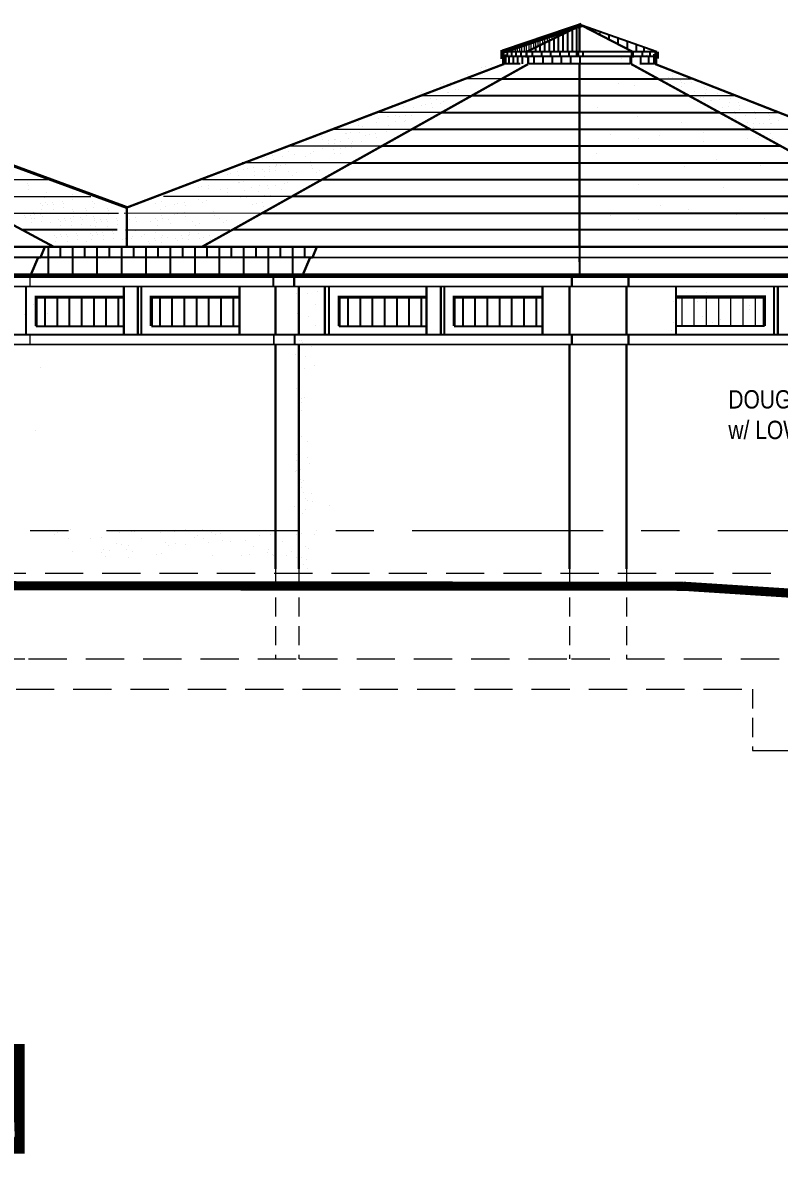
# Model space of a CAD drawing. Header units: inches. Extents: x 279 to 11006, y 233 to 7807.
# Drawn here: x 3230.4 to 3478, y 233.4 to 604.2 of the extents above; entities that cross this region are included whole.
import ezdxf

# ---------------------------------------------------------------- set-up
doc = ezdxf.new("R2010")
doc.units = ezdxf.units.IN
doc.header["$MEASUREMENT"] = 0
doc.linetypes.add('CENTER', pattern=[2, 1.25, -0.25, 0.25, -0.25])
doc.linetypes.add('HIDDEN', pattern=[0.375, 0.25, -0.125])
doc.layers.add('FOUNDATION', color=7, linetype='HIDDEN', lineweight=20)
doc.layers.add('GRID', color=1, linetype='CENTER', lineweight=20)
for name, color, linetype in [('LLTEXT', 7, 'Continuous'), ('NORTH_ELEVATION', 7, 'Continuous'), ('SOUTH_ELEVATION', 7, 'Continuous'), ('SOUTH_ELEVATION_TEXT', 7, 'Continuous')]:
    doc.layers.add(name, color=color, linetype=linetype)
doc.styles.add('ARCHENT', font='technical.ttf', dxfattribs={"height": 6})

msp = doc.modelspace()

# ---------------------------------------------------------------- linework, layer by layer
at = {"layer": 'FOUNDATION', "ltscale": 50}
msp.add_line((2243.92, 423.96), (3653.57, 423.96), dxfattribs=at)
at = {"layer": 'FOUNDATION', "linetype": 'HIDDEN', "ltscale": 25}
for p, q in [((3313.08, 425.37), (3313.08, 395.96)), ((3320.71, 425.37), (3320.71, 395.96)), ((3409.37, 425.37), (3409.36, 395.96)), ((3427.94, 425.37), (3427.94, 395.96)), ((3469.19, 385.96), (3469.19, 365.96))]:
    msp.add_line(p, q, dxfattribs=at)
at = {"layer": 'GRID', "linetype": 'Continuous', "lineweight": 9, "ltscale": 50}
msp.add_line((3326.58, 437.96), (3326.58, 437.96), dxfattribs=at)
at = {"layer": 'NORTH_ELEVATION', "color": 5, "linetype": 'Continuous', "lineweight": 30, "ltscale": 0.5}
for q in [(3395.27, 594.71), (3430.03, 594.71)]:
    msp.add_line((3413.19, 603.41), q, dxfattribs=at)
at = {"layer": 'NORTH_ELEVATION', "color": 5, "linetype": 'Continuous', "ltscale": 0.5}
for p, q in [((3437.86, 594.71), (3413.19, 603.41)), ((3237.73, 505.1, 0.02), (3237.73, 514.61, 0.02)), ((3241.73, 505.1, 0.02), (3241.73, 514.61, 0.02)), ((3245.73, 505.1, 0.02), (3245.73, 514.61, 0.02)), ((3249.73, 505.1, 0.02), (3249.73, 514.61, 0.02)), ((3253.73, 505.1, 0.02), (3253.73, 514.61, 0.02)), ((3257.73, 505.1, 0.02), (3257.73, 514.61, 0.02)), ((3261.73, 505.1, 0.02), (3261.73, 514.61, 0.02)), ((3275.33, 505.1), (3275.33, 514.61)), ((3279.33, 505.1), (3279.33, 514.61)), ((3283.33, 505.1), (3283.33, 514.61)), ((3287.33, 505.1), (3287.33, 514.61)), ((3291.33, 505.1), (3291.33, 514.61)), ((3295.33, 505.1), (3295.33, 514.61)), ((3299.33, 505.1), (3299.33, 514.61)), ((3336.87, 505.1, 0.02), (3336.87, 514.61, 0.02)), ((3340.87, 505.1, 0.02), (3340.87, 514.61, 0.02)), ((3344.87, 505.1, 0.02), (3344.87, 514.61, 0.02)), ((3348.87, 505.1, 0.02), (3348.87, 514.61, 0.02)), ((3352.87, 505.1, 0.02), (3352.87, 514.61, 0.02)), ((3356.87, 505.1, 0.02), (3356.87, 514.61, 0.02)), ((3360.87, 505.1, 0.02), (3360.87, 514.61, 0.02)), ((3374.47, 505.1), (3374.47, 514.61)), ((3378.47, 505.1), (3378.47, 514.61)), ((3382.47, 505.1), (3382.47, 514.61)), ((3386.47, 505.1), (3386.47, 514.61)), ((3390.47, 505.1), (3390.47, 514.61)), ((3394.47, 505.1), (3394.47, 514.61)), ((3398.47, 505.1), (3398.47, 514.61))]:
    msp.add_line(p, q, dxfattribs=at)
at = {"layer": 'NORTH_ELEVATION', "color": 251, "linetype": 'Continuous', "ltscale": 0.5}
for p, q in [((3437.86, 594.71), (3387.38, 594.71)), ((3388.95, 594.67), (3388.95, 593.17)), ((3390.37, 594.71), (3390.37, 593.21)), ((3391.79, 594.75), (3391.79, 593.25)), ((3393.37, 594.71), (3393.37, 593.21)), ((3397.12, 594.71), (3397.12, 593.21)), ((3400.12, 594.71), (3400.12, 593.21)), ((3403.12, 594.71), (3403.12, 593.21)), ((3406.12, 594.71), (3406.12, 593.21)), ((3409.12, 594.71), (3409.12, 593.21)), ((3411.64, 594.71), (3411.64, 593.21)), ((3412.12, 594.71), (3412.12, 593.21)), ((3413.67, 594.71), (3413.67, 593.21)), ((3429.66, 594.71), (3429.66, 593.21)), ((3430.03, 594.71), (3430.03, 593.21)), ((3433.09, 594.71), (3433.09, 593.21)), ((3435.64, 594.71), (3435.64, 593.21)), ((3393.19, 590.71), (3387.96, 590.71)), ((3389.45, 593.17), (3389.45, 590.67)), ((3390.87, 593.21), (3390.87, 590.71)), ((3392.29, 593.25), (3392.29, 590.75)), ((3393.87, 593.21), (3393.87, 590.71)), ((3429.16, 590.71), (3396.07, 590.71)), ((3397.62, 593.21), (3397.62, 590.71)), ((3400.62, 593.21), (3400.62, 590.71)), ((3403.62, 593.21), (3403.62, 590.71)), ((3406.62, 593.21), (3406.62, 590.71)), ((3409.62, 593.21), (3409.62, 590.71)), ((3412.65, 593.21), (3412.65, 590.71)), ((3429.16, 593.21), (3429.16, 590.71)), ((3429.53, 593.21), (3429.53, 590.71)), ((3437.08, 590.71), (3432.38, 590.71)), ((3432.59, 593.21), (3432.59, 590.71)), ((3435.14, 593.21), (3435.14, 590.71)), ((3437.08, 591.98), (3437.08, 590.69))]:
    msp.add_line(p, q, dxfattribs=at)
at = {"layer": 'NORTH_ELEVATION', "color": 93, "linetype": 'Continuous', "lineweight": 20, "ltscale": 0.5}
for p, q in [((3389.74, 593.8), (3389.74, 593.8)), ((3389.74, 593.76), (3389.74, 593.76)), ((3434.61, 593.57), (3434.61, 593.57)), ((3434.72, 593.81), (3434.72, 593.81)), ((3381.74, 590.02), (3381.74, 590.02)), ((3383.88, 590.48), (3383.88, 590.48)), ((3426.4, 592.5), (3426.4, 592.5)), ((3380.33, 588.43), (3380.33, 588.43)), ((3383.32, 588.86), (3383.32, 588.86)), ((3391.87, 588.37), (3391.87, 588.37)), ((3441.88, 586.38), (3441.88, 586.38)), ((3442.89, 586.31), (3442.89, 586.31)), ((3368.15, 584.21), (3368.15, 584.21)), ((3370.28, 584.67), (3370.28, 584.67)), ((3372.06, 582.37), (3372.06, 582.37)), ((3372.92, 582.32), (3372.92, 582.32)), ((3375.4, 585.92), (3387.37, 585.93)), ((3416.02, 585.62), (3416.02, 585.62)), ((3425.39, 584.39), (3425.39, 584.39)), ((3430.48, 583.55), (3430.48, 583.55)), ((3438.35, 585.87), (3449.71, 585.87)), ((3444.87, 585.95), (3444.87, 585.95)), ((3446.03, 583.29), (3446.03, 583.29)), ((3358.87, 580.84), (3358.87, 580.84)), ((3360.95, 580.42), (3377.55, 580.43)), ((3361, 581.3), (3361, 581.3)), ((3363.75, 579.27), (3363.75, 579.27)), ((3365.79, 579.09), (3365.79, 579.09)), ((3369.75, 581.38), (3369.75, 581.38)), ((3448.38, 580.37), (3463.77, 580.37)), ((3452.28, 579.84), (3452.28, 579.84)), ((3453.14, 579.89), (3453.14, 579.89)), ((3453.96, 581.05), (3453.96, 581.05)), ((3455.45, 578.89), (3455.45, 578.89)), ((3458.26, 579), (3458.26, 579)), ((3346.5, 574.92), (3367.74, 574.92)), ((3352.56, 577.58), (3352.56, 577.58)), ((3354.69, 578.04), (3354.69, 578.04)), ((3358.18, 576.49), (3358.18, 576.49)), ((3362.14, 577.37), (3362.14, 577.37)), ((3364.27, 577.83), (3364.27, 577.83)), ((3367.03, 577.85), (3367.03, 577.85)), ((3418.51, 576.55), (3418.51, 576.55)), ((3458.17, 575.37), (3458.17, 575.37)), ((3459.42, 576.61), (3459.42, 576.61)), ((3461.45, 576.78), (3461.45, 576.78)), ((3461.77, 578.03), (3461.77, 578.03)), ((3464.98, 575.85), (3464.98, 575.85)), ((3338.03, 571.47), (3338.03, 571.47)), ((3340.16, 571.93), (3340.16, 571.93)), ((3344.55, 573.78), (3344.55, 573.78)), ((3346.24, 571.7), (3346.24, 571.7)), ((3349.92, 573.56), (3349.92, 573.56)), ((3352.23, 572), (3352.23, 572)), ((3352.24, 573.82), (3352.24, 573.82)), ((3353.58, 573.6), (3353.58, 573.6)), ((3355.73, 572.36), (3355.73, 572.36)), ((3431.48, 573.65), (3431.48, 573.65)), ((3445.94, 571.58), (3445.94, 571.58)), ((3458.4, 574.87), (3477.82, 574.87)), ((3463.71, 573), (3463.71, 573)), ((3467.02, 574), (3467.02, 574)), ((3470.25, 573), (3470.25, 573)), ((3472.97, 571.33), (3472.97, 571.33)), ((3474.67, 572.39), (3474.67, 572.39)), ((3332.05, 569.42), (3357.93, 569.42)), ((3336.35, 567.89), (3336.35, 567.89)), ((3337.8, 568.26), (3337.8, 568.26)), ((3340.58, 568.16), (3340.58, 568.16)), ((3341.48, 570.12), (3341.48, 570.12)), ((3343.71, 567.58), (3343.71, 567.58)), ((3345.84, 568.04), (3345.84, 568.04)), ((3349.29, 568.74), (3349.29, 568.74)), ((3422.59, 567.61), (3422.59, 567.61)), ((3453.22, 568.37), (3453.22, 568.37)), ((3468.43, 569.37), (3491.88, 569.37)), ((3469.47, 569.87), (3469.47, 569.87)), ((3471.62, 571.12), (3471.62, 571.12)), ((3472.98, 569.51), (3472.98, 569.51)), ((3475.29, 571.08), (3475.29, 571.08)), ((3317.6, 563.92), (3348.12, 563.92)), ((3326.12, 566.62), (3326.12, 566.62)), ((3328.26, 567.08), (3328.26, 567.08)), ((3330.35, 565.78), (3330.35, 565.78)), ((3332.5, 564.54), (3332.5, 564.54)), ((3332.67, 566.03), (3332.67, 566.03)), ((3336.91, 566.31), (3336.91, 566.31)), ((3341.16, 565.17), (3341.16, 565.17)), ((3351.6, 565.46), (3351.6, 565.46)), ((3431.96, 566.37), (3431.96, 566.37)), ((3438.86, 567.33), (3438.86, 567.33)), ((3453.32, 565.27), (3453.32, 565.27)), ((3467.68, 566.31), (3467.68, 566.31)), ((3471.04, 566.67), (3471.04, 566.67)), ((3475.92, 566.26), (3475.92, 566.26)), ((3310.03, 560.21), (3310.03, 560.21)), ((3312.16, 560.67), (3312.16, 560.67)), ((3315.39, 560.43), (3315.39, 560.43)), ((3317.25, 562.2), (3317.25, 562.2)), ((3319.4, 560.95), (3319.4, 560.95)), ((3323.02, 560.42), (3323.02, 560.42)), ((3324.46, 561.31), (3324.46, 561.31)), ((3328.6, 563.2), (3328.6, 563.2)), ((3332.16, 562.63), (3332.16, 562.63)), ((3334.31, 561.38), (3334.31, 561.38)), ((3334.48, 562.88), (3334.48, 562.88)), ((3337.99, 563.24), (3337.99, 563.24)), ((3418.32, 561.54), (3418.32, 561.54)), ((3302.23, 558.42), (3338.3, 558.42)), ((3303.9, 556.4), (3303.9, 556.4)), ((3306.03, 556.86), (3306.03, 556.86)), ((3311.01, 557.06), (3311.01, 557.06)), ((3313.33, 557.31), (3313.33, 557.31)), ((3314.76, 557.5), (3314.76, 557.5)), ((3316.33, 557.74), (3316.33, 557.74)), ((3324.59, 558.83), (3324.59, 558.83)), ((3325.2, 556.4), (3325.2, 556.4)), ((3437.51, 558.29), (3437.51, 558.29)), ((3446.88, 557.06), (3446.88, 557.06)), ((3457.3, 559.43), (3457.3, 559.43)), ((3466.67, 558.2), (3466.67, 558.2)), ((3471.76, 557.37), (3471.76, 557.37)), ((3204.15, 552.87), (3239.62, 552.87)), ((3289.2, 552.92), (3328.49, 552.92)), ((3298.53, 554.93), (3298.53, 554.93)), ((3300.67, 555.38), (3300.67, 555.38)), ((3306.33, 554.06), (3306.33, 554.06)), ((3309.48, 553.96), (3309.48, 553.96)), ((3311.08, 555.64), (3311.08, 555.64)), ((3313.16, 555.82), (3313.16, 555.82)), ((3317.45, 555.6), (3317.45, 555.6)), ((3318.7, 554.36), (3318.7, 554.36)), ((3326.44, 555.16), (3326.44, 555.16)), ((3232.12, 549.49), (3232.12, 549.49)), ((3288.96, 550.62), (3288.96, 550.62)), ((3291.09, 551.07), (3291.09, 551.07)), ((3295.2, 549.72), (3295.2, 549.72)), ((3301.19, 551.83), (3301.19, 551.83)), ((3302.65, 552.2), (3302.65, 552.2)), ((3305.25, 550.11), (3305.25, 550.11)), ((3310.57, 550.79), (3310.57, 550.79)), ((3312.99, 550.91), (3312.99, 550.91)), ((3315.14, 549.66), (3315.14, 549.66)), ((3317.17, 551.79), (3317.17, 551.79)), ((3422.4, 552.6), (3422.4, 552.6)), ((3431.77, 551.36), (3431.77, 551.36)), ((3459.79, 550.36), (3459.79, 550.36)), ((3209.81, 547.37), (3252.62, 547.37)), ((3237.53, 546.87), (3237.53, 546.87)), ((3246.6, 546.45), (3246.6, 546.45)), ((3275.73, 545.67), (3275.73, 545.67)), ((3276.48, 547.41), (3318.68, 547.42)), ((3283.3, 545.5), (3283.3, 545.5)), ((3288.06, 546.49), (3288.06, 546.49)), ((3289.3, 545.25), (3289.3, 545.25)), ((3297.34, 548.47), (3297.34, 548.47)), ((3303.72, 547.01), (3303.72, 547.01)), ((3307.4, 548.86), (3307.4, 548.86)), ((3308.98, 545.4), (3308.98, 545.4)), ((3311.46, 547.81), (3311.46, 547.81)), ((3472.76, 547.46), (3472.76, 547.46)), ((3220.09, 541.87), (3261.7, 541.87)), ((3236.61, 542.97), (3236.61, 542.97)), ((3240.34, 543.14), (3240.34, 543.14)), ((3243.73, 543.57), (3243.73, 543.57)), ((3253.64, 543.57), (3253.64, 543.57)), ((3263.6, 541.91), (3308.87, 541.92)), ((3281.17, 545.04), (3281.17, 545.04)), ((3281.17, 541.68), (3281.17, 541.68)), ((3283.3, 542.14), (3283.3, 542.14)), ((3292.96, 542.38), (3292.96, 542.38)), ((3306.85, 544.94), (3306.85, 544.94)), ((3439.04, 544.23), (3439.04, 544.23)), ((3448.4, 543), (3448.4, 543)), ((3233.24, 538.83), (3233.24, 538.83)), ((3234.24, 540.1), (3234.24, 540.1)), ((3236.63, 539.25), (3236.63, 539.25)), ((3246.33, 537.86), (3246.33, 537.86)), ((3246.86, 540.86), (3246.86, 540.86)), ((3249.72, 538.28), (3249.72, 538.28)), ((3251.27, 541.2), (3251.27, 541.2)), ((3258.47, 541.37), (3258.47, 541.37)), ((3261.41, 538), (3261.41, 538)), ((3265.28, 539.89), (3265.28, 539.89)), ((3267.41, 540.35), (3267.41, 540.35)), ((3272.18, 539.14), (3272.18, 539.14)), ((3274.33, 537.89), (3274.33, 537.89)), ((3274.5, 539.39), (3274.5, 539.39)), ((3275.86, 540.99), (3275.86, 540.99)), ((3278.01, 539.75), (3278.01, 539.75)), ((3285.83, 539.15), (3285.83, 539.15)), ((3287.07, 537.91), (3287.07, 537.91)), ((3294.69, 540.03), (3294.69, 540.03)), ((3295.93, 538.79), (3295.93, 538.79)), ((3422.65, 541.06), (3422.65, 541.06)), ((3432.02, 539.82), (3432.02, 539.82)), ((3463.87, 541.42), (3463.87, 541.42)), ((3473.24, 540.19), (3473.24, 540.19)), ((3242.6, 537.69), (3242.6, 537.69)), ((3254.3, 537.41), (3254.3, 537.41)), ((3258.02, 537.58), (3258.02, 537.58)), ((3263.97, 536.41), (3298.11, 536.42)), ((3267.23, 536.07), (3267.23, 536.07)), ((3269.28, 534.1), (3269.28, 534.1)), ((3270.1, 534.84), (3270.1, 534.84)), ((3282.48, 534.53), (3282.48, 534.53)), ((3284.8, 534.79), (3284.8, 534.79)), ((3287.8, 535.22), (3287.8, 535.22)), ((3291.62, 534.47), (3291.62, 534.47)), ((3241.21, 532.54), (3241.21, 532.54)), ((3244.94, 532.71), (3244.94, 532.71)), ((3248.32, 533.13), (3248.32, 533.13)), ((3253.04, 533.1), (3253.04, 533.1)), ((3256.77, 533.27), (3256.77, 533.27)), ((3260.16, 533.69), (3260.16, 533.69)), ((3263.97, 533.42), (3263.97, 533.42)), ((3273.62, 533.66), (3273.62, 533.66)), ((3275.77, 532.41), (3275.77, 532.41)), ((3284.63, 533.29), (3284.63, 533.29)), ((3289.49, 534.01), (3289.49, 534.01))]:
    msp.add_line(p, q, dxfattribs=at)
at = {"layer": 'NORTH_ELEVATION', "color": 7, "linetype": 'Continuous', "ltscale": 0.5}
for p, q in [((3387.96, 593.08), (3387.96, 590.58)), ((3437.17, 593.21), (3388.65, 593.21)), ((3231.56, 502.02), (3231.56, 517.8)), ((3269.22, 502.1), (3269.22, 517.89)), ((3330.7, 502.02), (3330.7, 517.8)), ((3368.36, 502.1), (3368.36, 517.89)), ((3476.35, 502.11), (3476.35, 517.89)), ((3272.47, 504.89), (3301.47, 504.89)), ((3371.61, 504.89), (3400.61, 504.89)), ((3473.09, 504.89), (3444.09, 504.89)), ((3018.27, 502.1), (3662.79, 502.09))]:
    msp.add_line(p, q, dxfattribs=at)
at = {"layer": 'NORTH_ELEVATION', "color": 93, "linetype": 'Continuous', "ltscale": 0.5}
for p, q in [((3387.27, 585.87), (3438.35, 585.87)), ((3377.46, 580.37), (3448.38, 580.37)), ((3367.65, 574.87), (3458.4, 574.87)), ((3357.84, 569.37), (3468.43, 569.37)), ((3348.03, 563.87), (3478.46, 563.87)), ((3338.21, 558.37), (3488.48, 558.37)), ((3328.49, 552.87), (3498.51, 552.87)), ((3508.53, 547.37), (3318.59, 547.37)), ((3308.78, 541.87), (3518.82, 541.87)), ((3261.29, 536.37), (3230.36, 536.37)), ((3530.21, 536.37), (3298.97, 536.37)), ((3238.66, 530.87), (3238.66, 527.37)), ((3242.62, 530.87), (3242.62, 527.37)), ((3246.66, 530.87), (3246.66, 527.37)), ((3250.62, 530.87), (3250.62, 527.37)), ((3254.66, 530.87), (3254.66, 527.37)), ((3258.62, 530.87), (3258.62, 527.37)), ((3262.66, 530.87), (3262.66, 527.37)), ((3266.62, 530.87), (3266.62, 527.37)), ((3270.66, 530.87), (3270.66, 527.37)), ((3274.62, 530.87), (3274.62, 527.37)), ((3278.66, 530.87), (3278.66, 527.37)), ((3282.62, 530.87), (3282.62, 527.37)), ((3286.66, 530.87), (3286.66, 527.37)), ((3290.62, 530.87), (3290.62, 527.37)), ((3294.66, 530.87), (3294.66, 527.37)), ((3298.62, 530.87), (3298.62, 527.37)), ((3302.66, 530.87), (3302.66, 527.37)), ((3306.62, 530.87), (3306.62, 527.37)), ((3310.66, 530.87), (3310.66, 527.37)), ((3314.62, 530.87), (3314.62, 527.37)), ((3318.66, 530.87), (3318.66, 527.37)), ((3322.62, 530.87), (3322.62, 527.37)), ((3324.42, 527.37), (2109.52, 527.37))]:
    msp.add_line(p, q, dxfattribs=at)
at = {"layer": 'NORTH_ELEVATION', "color": 93, "linetype": 'Continuous', "lineweight": 30, "ltscale": 0.5}
msp.add_line((3326.66, 530.87), (2108.11, 530.87), dxfattribs=at)
at = {"layer": 'NORTH_ELEVATION', "color": 49, "linetype": 'Continuous', "ltscale": 0.5}
for p, q in [((3238.66, 527.37), (3238.66, 521.37)), ((3246.66, 527.37), (3246.66, 521.37)), ((3254.66, 527.37), (3254.66, 521.37)), ((3262.66, 527.37), (3262.66, 521.37)), ((3270.66, 527.37), (3270.66, 521.37)), ((3278.66, 527.37), (3278.66, 521.37)), ((3286.66, 527.37), (3286.66, 521.37)), ((3294.66, 527.37), (3294.66, 521.37)), ((3302.66, 527.37), (3302.66, 521.37)), ((3310.66, 527.37), (3310.66, 521.37)), ((3318.66, 527.37), (3318.66, 521.37)), ((3234.79, 504.89), (3263.42, 504.89)), ((3333.93, 504.89), (3362.56, 504.89))]:
    msp.add_line(p, q, dxfattribs=at)
at = {"layer": 'NORTH_ELEVATION', "color": 37, "linetype": 'Continuous', "lineweight": 20, "ltscale": 0.5}
for p, q in [((3232.32, 521.5, -0.68), (3232.32, 521.5, -0.68)), ((3233.95, 511.88, -0.68), (3233.95, 511.88, -0.68)), ((3230.88, 508.81, -0.68), (3230.88, 508.81, -0.68)), ((3468.25, 511.73, -0.34), (3468.25, 511.73, -0.34)), ((3442.82, 503.56), (3442.82, 503.56)), ((3319.51, 495.6), (3319.51, 495.6)), ((3322.55, 490.91), (3322.55, 490.91)), ((3325.82, 491.89), (3325.82, 491.89)), ((3320.79, 482.72), (3320.79, 482.72)), ((3321.66, 480.03), (3321.66, 480.03)), ((3322.46, 481.53), (3322.46, 481.53)), ((3321.71, 477.26), (3321.71, 477.26)), ((3320.65, 470.7), (3320.65, 470.7)), ((3320.11, 462.81), (3320.11, 462.81)), ((3324.34, 460.05), (3324.34, 460.05)), ((3322.37, 454.46), (3322.37, 454.46)), ((3321.48, 451.89), (3321.48, 451.89)), ((3325.03, 449.98), (3325.03, 449.98)), ((3322.91, 448.4), (3322.91, 448.4)), ((3323.54, 447.9), (3323.54, 447.9)), ((3325.06, 447.42), (3325.06, 447.42)), ((3330.91, 446.17), (3330.91, 446.17)), ((3323.06, 444.83), (3323.06, 444.83)), ((3246.15, 438.44), (3246.15, 438.44)), ((3275.6, 438.06), (3275.6, 438.06)), ((3280.1, 437.68), (3280.1, 437.68)), ((3283.69, 438.38), (3283.69, 438.38)), ((3285.56, 437.7), (3285.56, 437.7)), ((3240.7, 436.61), (3240.7, 436.61)), ((3241.71, 437.43), (3241.71, 437.43)), ((3269.38, 435.34), (3269.38, 435.34)), ((3286.56, 435.53), (3286.56, 435.53)), ((3287.57, 436.34), (3287.57, 436.34)), ((3292.01, 437.36), (3292.01, 437.36)), ((3293.45, 436.66), (3293.45, 436.66)), ((3294.95, 436.92), (3294.95, 436.92)), ((3295.62, 434.58), (3295.62, 434.58)), ((3303.41, 434.78), (3303.41, 434.78)), ((3311.45, 436.66), (3311.45, 436.66)), ((3315.24, 434.26), (3315.24, 434.26)), ((3321.47, 436.98), (3321.47, 436.98)), ((3256.74, 431.75), (3256.74, 431.75)), ((3264.5, 431.82), (3264.5, 431.82)), ((3266.36, 431.15), (3266.36, 431.15)), ((3275.76, 430.37), (3275.76, 430.37)), ((3277.09, 433.92), (3277.09, 433.92)), ((3280.49, 433.62), (3280.49, 433.62)), ((3310.36, 430.74), (3310.36, 430.74)), ((3318.33, 431.22), (3318.33, 431.22)), ((3322.95, 432.84), (3322.95, 432.84)), ((3274.25, 430.1), (3274.25, 430.1)), ((3312.22, 430.07), (3312.22, 430.07)), ((3320.11, 429.02), (3320.11, 429.02)), ((3321.62, 429.28), (3321.62, 429.28)), ((3322.28, 426.94), (3322.28, 426.94)), ((3323.57, 425.6), (3323.57, 425.6))]:
    msp.add_line(p, q, dxfattribs=at)
at = {"layer": 'NORTH_ELEVATION', "color": 7, "linetype": 'Continuous', "lineweight": 20, "ltscale": 0.5}
for p, q in [((3232.67, 521.37), (3232.67, 517.87)), ((3232.67, 502.09), (3232.67, 498.84))]:
    msp.add_line(p, q, dxfattribs=at)
at = {"layer": 'NORTH_ELEVATION', "color": 49, "linetype": 'Continuous', "lineweight": 30, "ltscale": 0.5}
for p, q in [((3410.11, 522.07), (3410.11, 517.85)), ((3428.68, 522.07), (3428.68, 517.85)), ((3410.11, 502.07), (3410.11, 498.84)), ((3428.68, 502.07), (3428.68, 498.84))]:
    msp.add_line(p, q, dxfattribs=at)
at = {"layer": 'NORTH_ELEVATION', "color": 47, "linetype": 'Continuous', "ltscale": 0.5}
for p, q in [((3234.79, 504.89), (3234.79, 514.4)), ((3263.42, 514.4, 42.21), (3234.79, 514.4, 43.09)), ((3263.42, 514.4, -2.86), (3234.87, 514.4, -1.98)), ((3333.93, 504.89), (3333.93, 514.4)), ((3362.56, 514.4, 42.21), (3333.93, 514.4, 43.09)), ((3362.56, 514.4, -2.86), (3334.01, 514.4, -1.98))]:
    msp.add_line(p, q, dxfattribs=at)
at = {"layer": 'NORTH_ELEVATION', "color": 5, "linetype": 'Continuous', "lineweight": 9, "ltscale": 0.5}
for p, q in [((3446.15, 504.89, 0.02), (3446.15, 514.62, 0.02)), ((3450.15, 504.89, 0.02), (3450.15, 514.62, 0.02)), ((3454.15, 504.89, 0.02), (3454.15, 514.62, 0.02)), ((3458.15, 504.89, 0.02), (3458.15, 514.62, 0.02)), ((3462.15, 504.89, 0.02), (3462.15, 514.62, 0.02)), ((3466.15, 504.89, 0.02), (3466.15, 514.62, 0.02)), ((3470.15, 504.89, 0.02), (3470.15, 514.62, 0.02))]:
    msp.add_line(p, q, dxfattribs=at)
at = {"layer": 'NORTH_ELEVATION', "color": 37, "linetype": 'Continuous', "ltscale": 0.5}
for p, q in [((3451.78, 514.18), (3451.78, 514.18)), ((3325.96, 436.59), (3325.96, 436.59))]:
    msp.add_line(p, q, dxfattribs=at)
at = {"layer": 'NORTH_ELEVATION', "linetype": 'HIDDEN', "lineweight": 5, "ltscale": 50}
for p, q in [((3143.54, 395.96), (3232.32, 395.96)), ((3232.32, 395.96), (3320.92, 395.96)), ((3320.92, 395.96), (3410, 395.96)), ((3410, 395.96), (3427.94, 395.96)), ((3427.94, 395.96), (3481.19, 395.96)), ((3096.93, 385.96), (3469.19, 385.96)), ((3469.19, 365.96), (3852.13, 365.96))]:
    msp.add_line(p, q, dxfattribs=at)
at = {"layer": 'NORTH_ELEVATION', "color": 5, "linetype": 'Continuous', "ltscale": 0.5}
for points, const_width in [([(3413.33, 603.5), (3387.38, 594.71)], 1.5), ([(3413.19, 603.41), (3437.86, 594.71)], 0.5)]:
    msp.add_lwpolyline(points, dxfattribs=dict(at, const_width=const_width))
at = {"layer": 'NORTH_ELEVATION', "color": 251, "linetype": 'Continuous', "ltscale": 0.5}
for points, const_width in [([(3387.96, 594.58), (3387.46, 594.58), (3387.46, 593.08), (3387.96, 593.08), (3387.96, 590.71)], 1.5), ([(3437.17, 593.21), (3388.65, 593.21)], 0.5), ([(3437.86, 594.71), (3437.86, 593.21), (3437.36, 593.21), (3437.36, 590.71)], 1.5)]:
    msp.add_lwpolyline(points, dxfattribs=dict(at, const_width=const_width))
at = {"layer": 'NORTH_ELEVATION', "color": 93, "linetype": 'Continuous', "ltscale": 0.5}
for points, const_width in [([(3264.47, 543.71), (3136.63, 590.71)], 1), ([(3387.9, 590.71), (3264.47, 543.71)], 0.75), ([(3395.84, 590.71), (3289.27, 530.97)], 0.75), ([(3429.48, 590.71), (3538.43, 530.94)], 0.75), ([(3437.3, 590.71), (3590.16, 530.89)], 0.75), ([(4323.22, 530.87), (2374, 530.87)], 0.75), ([(3545.17, 527.37), (3324.42, 527.37)], 0.5), ([(3545.17, 527.37), (3324.42, 527.37)], 0.5), ([(4322.15, 527.37), (3324.42, 527.37)], 0.5), ([(3545.17, 527.37), (3325.17, 527.37)], 0.5)]:
    msp.add_lwpolyline(points, dxfattribs=dict(at, const_width=const_width))
at = {"layer": 'NORTH_ELEVATION', "color": 7, "linetype": 'Continuous', "ltscale": 0.5, "const_width": 0.5}
for points in [[(2932.56, 517.87), (3247.48, 517.87)], [(3246.73, 517.87), (3661.46, 517.87)]]:
    msp.add_lwpolyline(points, dxfattribs=at)
at = {"layer": 'NORTH_ELEVATION', "color": 7, "linetype": 'Continuous', "ltscale": 0.5, "const_width": 1, "elevation": 45}
for points in [[(3263.42, 514.4), (3234.79, 514.4), (3234.79, 504.89)], [(3301.35, 514.4), (3272.47, 514.4), (3272.47, 504.89)], [(3362.56, 514.4), (3333.93, 514.4), (3333.93, 504.89)], [(3400.49, 514.4), (3371.61, 514.4), (3371.61, 504.89)], [(3444.21, 514.41), (3473.09, 514.41), (3473.09, 504.89)]]:
    msp.add_lwpolyline(points, dxfattribs=at)
at = {"layer": 'NORTH_ELEVATION', "color": 49, "linetype": 'Continuous', "ltscale": 0.5, "const_width": 0.5}
msp.add_lwpolyline([(3662.79, 498.84), (3015.87, 498.84)], dxfattribs=at)
at = {"layer": 'SOUTH_ELEVATION', "color": 4, "linetype": 'Continuous', "ltscale": 0.5}
for p, q in [((3408.65, 601.13), (3408.65, 594.71)), ((3410.16, 601.64), (3410.16, 594.71)), ((3410.19, 602.16), (3410.19, 601.95)), ((3411.65, 602.14), (3411.65, 594.71)), ((3416.16, 602.16), (3416.16, 601.86)), ((3419.16, 600.92), (3419.16, 600.31)), ((3401.16, 597.57), (3401.16, 594.71)), ((3402.65, 598.29), (3402.65, 594.71)), ((3404.16, 599.02), (3404.16, 594.71)), ((3405.65, 599.75), (3405.65, 594.71)), ((3407.16, 600.48), (3407.16, 594.71)), ((3422.16, 600.23), (3422.16, 598.76)), ((3425.16, 599.17), (3425.16, 597.21)), ((3428.16, 598.12), (3428.16, 595.66)), ((3398.16, 596.11), (3398.16, 594.71)), ((3399.65, 596.84), (3399.65, 594.71)), ((3431.16, 597.06), (3431.16, 594.71)), ((3433.63, 595.95), (3433.63, 594.71))]:
    msp.add_line(p, q, dxfattribs=at)
at = {"layer": 'SOUTH_ELEVATION', "color": 5, "linetype": 'Continuous', "lineweight": 30, "ltscale": 50}
msp.add_line((3412.62, 603.41), (3412.62, 594.71), dxfattribs=at)
at = {"layer": 'SOUTH_ELEVATION', "color": 5, "linetype": 'Continuous', "lineweight": 20, "ltscale": 0.5}
for p, q in [((3396.01, 597.64), (3396.01, 595.07)), ((3397.5, 597.68), (3397.5, 595.79)), ((3398.16, 597.58), (3398.16, 596.11)), ((3399.01, 598.37), (3399.01, 596.52)), ((3399.65, 598.08), (3399.65, 596.84)), ((3400.5, 598.7), (3400.5, 597.25)), ((3401.16, 598.59), (3401.16, 597.57)), ((3402.01, 599.39), (3402.01, 597.98)), ((3402.65, 599.1), (3402.65, 598.29)), ((3403.5, 599.71), (3403.5, 598.7)), ((3404.16, 599.61), (3404.16, 599.02)), ((3405.01, 600.4), (3405.01, 599.43)), ((3405.65, 600.11), (3405.65, 599.75)), ((3406.5, 600.73), (3406.5, 600.16)), ((3407.16, 600.62), (3407.16, 600.48)), ((3390.66, 595.04), (3390.66, 594.71)), ((3391.51, 595.71), (3391.51, 594.71)), ((3392.16, 595.55), (3392.16, 594.71)), ((3393.01, 596.34), (3393.01, 594.71)), ((3393.66, 596.05), (3393.66, 594.71)), ((3394.5, 597.12), (3394.5, 594.71)), ((3395.16, 596.56), (3395.16, 594.71)), ((3396.65, 597.07), (3396.65, 595.38))]:
    msp.add_line(p, q, dxfattribs=at)
at = {"layer": 'SOUTH_ELEVATION', "color": 93, "linetype": 'Continuous', "lineweight": 20, "ltscale": 0.5}
for p, q in [((3388.57, 593.47), (3388.57, 593.47)), ((3436.07, 593.11), (3436.07, 593.11)), ((3375.86, 587.24), (3375.86, 587.24)), ((3380.57, 589.69), (3380.57, 589.69)), ((3442.54, 588.42), (3442.54, 588.42)), ((3366.97, 583.88), (3366.97, 583.88)), ((3445.69, 585.4), (3445.69, 585.4)), ((3449.34, 584.75), (3449.34, 584.75)), ((3453.61, 583.17), (3453.61, 583.17)), ((3450.32, 581.55), (3450.32, 581.55)), ((3457.91, 581.11), (3457.91, 581.11)), ((3461.42, 580.14), (3461.42, 580.14)), ((3351.39, 577.25), (3351.39, 577.25)), ((3360.96, 577.04), (3360.96, 577.04)), ((3368.2, 578.57), (3368.2, 578.57)), ((3463.37, 575.11), (3463.37, 575.11)), ((3464.63, 577.97), (3464.63, 577.97)), ((3469.9, 575.11), (3469.9, 575.11)), ((3343.38, 573.45), (3343.38, 573.45)), ((3350.12, 573.58), (3350.12, 573.58)), ((3357.72, 573.95), (3357.72, 573.95)), ((3467.48, 571.47), (3467.48, 571.47)), ((3474.32, 574.5), (3474.32, 574.5)), ((3477.78, 572.32), (3477.78, 572.32)), ((3336.85, 571.14), (3336.85, 571.14)), ((3475.09, 571.1), (3475.09, 571.1)), ((3324.95, 566.29), (3324.95, 566.29)), ((3338.34, 565.35), (3338.34, 565.35)), ((3342.54, 567.25), (3342.54, 567.25)), ((3325.63, 562.03), (3325.63, 562.03)), ((3308.85, 559.87), (3308.85, 559.87)), ((3313.51, 557.93), (3313.51, 557.93)), ((3297.36, 554.59), (3297.36, 554.59)), ((3302.73, 556.07), (3302.73, 556.07)), ((3308.87, 556.12), (3308.87, 556.12)), ((3311.15, 556.21), (3311.15, 556.21)), ((3319.87, 555.08), (3319.87, 555.08)), ((3327.61, 555.88), (3327.61, 555.88)), ((3231.78, 551.61), (3231.78, 551.61)), ((3287.79, 550.28), (3287.79, 550.28)), ((3303.1, 549.17), (3303.1, 549.17)), ((3307.75, 550.98), (3307.75, 550.98)), ((3310.85, 549.96), (3310.85, 549.96)), ((3316, 551.46), (3316, 551.46)), ((3237.99, 545.36), (3237.99, 545.36)), ((3238.13, 548.56), (3238.13, 548.56)), ((3239.99, 545.26), (3239.99, 545.26)), ((3243.38, 545.68), (3243.38, 545.68)), ((3253.29, 545.68), (3253.29, 545.68)), ((3290.48, 545.97), (3290.48, 545.97)), ((3233.89, 542.21), (3233.89, 542.21)), ((3236.27, 545.09), (3236.27, 545.09)), ((3246.52, 542.97), (3246.52, 542.97)), ((3250.92, 543.31), (3250.92, 543.31)), ((3258.12, 543.48), (3258.12, 543.48)), ((3273.96, 544.89), (3273.96, 544.89)), ((3277.11, 543.99), (3277.11, 543.99)), ((3278.35, 541.86), (3278.35, 541.86)), ((3280, 544.71), (3280, 544.71)), ((3305.67, 544.61), (3305.67, 544.61)), ((3230.89, 541.05), (3230.89, 541.05)), ((3232.89, 540.94), (3232.89, 540.94)), ((3236.28, 541.37), (3236.28, 541.37)), ((3239.41, 538.66), (3239.41, 538.66)), ((3242.25, 539.8), (3242.25, 539.8)), ((3243.97, 540.08), (3243.97, 540.08)), ((3245.98, 539.97), (3245.98, 539.97)), ((3249.37, 540.39), (3249.37, 540.39)), ((3253.41, 540.75), (3253.41, 540.75)), ((3253.95, 539.52), (3253.95, 539.52)), ((3255.67, 539.8), (3255.67, 539.8)), ((3257.67, 539.69), (3257.67, 539.69)), ((3261.06, 540.11), (3261.06, 540.11)), ((3264.11, 539.56), (3264.11, 539.56)), ((3273.71, 540.05), (3273.71, 540.05)), ((3275.99, 540.14), (3275.99, 540.14)), ((3278.59, 538.39), (3278.59, 538.39)), ((3280, 541.35), (3280, 541.35)), ((3288.25, 538.63), (3288.25, 538.63)), ((3297.11, 539.51), (3297.11, 539.51)), ((3240.86, 534.65), (3240.86, 534.65)), ((3242.58, 534.93), (3242.58, 534.93)), ((3244.59, 534.82), (3244.59, 534.82)), ((3247.98, 535.24), (3247.98, 535.24)), ((3252.5, 537.68), (3252.5, 537.68)), ((3252.69, 535.21), (3252.69, 535.21)), ((3254.41, 535.49), (3254.41, 535.49)), ((3256.42, 535.38), (3256.42, 535.38)), ((3259.81, 535.8), (3259.81, 535.8)), ((3264.2, 537.41), (3264.2, 537.41)), ((3266.46, 534.29), (3266.46, 534.29)), ((3276.12, 534.53), (3276.12, 534.53)), ((3284.98, 535.41), (3284.98, 535.41)), ((3251.11, 532.54), (3251.11, 532.54)), ((3262.94, 533.09), (3262.94, 533.09)), ((3264.1, 532.57), (3264.1, 532.57)), ((3271.48, 532.71), (3271.48, 532.71)), ((3273.76, 532.81), (3273.76, 532.81)), ((3277.77, 534.01), (3277.77, 534.01)), ((3280.34, 533.59), (3280.34, 533.59)), ((3282.62, 533.69), (3282.62, 533.69)), ((3288.31, 533.68), (3288.31, 533.68))]:
    msp.add_line(p, q, dxfattribs=at)
at = {"layer": 'SOUTH_ELEVATION', "color": 93, "linetype": 'Continuous', "lineweight": 30, "ltscale": 50}
for p, q in [((3240.58, 530.87), (3128.81, 590.71)), ((3412.6, 530.89), (3412.55, 590.71)), ((3264.47, 543.71), (3264.47, 530.87)), ((3236.16, 527.37), (3237.64, 530.87)), ((3325.17, 527.37), (3326.66, 530.87)), ((3236.16, 527.37), (3235.41, 527.37)), ((3325.17, 527.37), (3324.42, 527.37))]:
    msp.add_line(p, q, dxfattribs=at)
at = {"layer": 'SOUTH_ELEVATION', "color": 93, "linetype": 'Continuous', "lineweight": 20, "ltscale": 0.75}
for p, q in [((3437.82, 592.28, 1), (3437.82, 592.28, 1)), ((3378.22, 586.94, 1), (3378.22, 586.94, 1)), ((3384.08, 589.24, 1), (3384.08, 589.24, 1)), ((3442.97, 587.73, 1), (3442.97, 587.73, 1)), ((3370.49, 583.44, 1), (3370.49, 583.44, 1)), ((3446.12, 584.71, 1), (3446.12, 584.71, 1)), ((3446.98, 584.46, 1), (3446.98, 584.46, 1)), ((3454.04, 582.47, 1), (3454.04, 582.47, 1)), ((3361.21, 580.06, 1), (3361.21, 580.06, 1)), ((3369.49, 581.3, 1), (3369.49, 581.3, 1)), ((3455.71, 578.81, 1), (3455.71, 578.81, 1)), ((3458.34, 580.41, 1), (3458.34, 580.41, 1)), ((3461.85, 579.44, 1), (3461.85, 579.44, 1)), ((3354.9, 576.8, 1), (3354.9, 576.8, 1)), ((3364.48, 576.59, 1), (3364.48, 576.59, 1)), ((3465.06, 577.27, 1), (3465.06, 577.27, 1)), ((3346.89, 573, 1), (3346.89, 573, 1)), ((3355.39, 571.97, 1), (3355.39, 571.97, 1)), ((3355.65, 573.77, 1), (3355.65, 573.77, 1)), ((3463.8, 574.41, 1), (3463.8, 574.41, 1)), ((3469.56, 571.29, 1), (3469.56, 571.29, 1)), ((3470.33, 574.41, 1), (3470.33, 574.41, 1)), ((3474.75, 573.81, 1), (3474.75, 573.81, 1)), ((3336.09, 567.81, 1), (3336.09, 567.81, 1)), ((3340.37, 570.69, 1), (3340.37, 570.69, 1)), ((3350.12, 570.5, 1), (3350.12, 570.5, 1)), ((3469.82, 569.49, 1), (3469.82, 569.49, 1)), ((3475.09, 568.02, 1), (3475.09, 568.02, 1)), ((3328.47, 565.84, 1), (3328.47, 565.84, 1)), ((3330.56, 564.54, 1), (3330.56, 564.54, 1)), ((3332.42, 565.95, 1), (3332.42, 565.95, 1)), ((3334.34, 565.23, 1), (3334.34, 565.23, 1)), ((3337.9, 564.66, 1), (3337.9, 564.66, 1)), ((3346.05, 566.8, 1), (3346.05, 566.8, 1)), ((3332.37, 561.39, 1), (3332.37, 561.39, 1)), ((3336.05, 563.25, 1), (3336.05, 563.25, 1)), ((3312.37, 559.43, 1), (3312.37, 559.43, 1)), ((3313.08, 557.23, 1), (3313.08, 557.23, 1)), ((3324.8, 557.59, 1), (3324.8, 557.59, 1)), ((3300.87, 554.15, 1), (3300.87, 554.15, 1)), ((3306.24, 555.62, 1), (3306.24, 555.62, 1)), ((3309.4, 555.37, 1), (3309.4, 555.37, 1)), ((3232.21, 550.91, 1), (3232.21, 550.91, 1)), ((3291.3, 549.84, 1), (3291.3, 549.84, 1)), ((3297.26, 549.89, 1), (3297.26, 549.89, 1)), ((3300.94, 551.75, 1), (3300.94, 551.75, 1)), ((3246.68, 547.86, 1), (3246.68, 547.86, 1)), ((3301.78, 547.01, 1), (3301.78, 547.01, 1)), ((3309.53, 547.81, 1), (3309.53, 547.81, 1)), ((3234.33, 541.51, 1), (3234.33, 541.51, 1)), ((3236.7, 544.39, 1), (3236.7, 544.39, 1)), ((3238.42, 544.67, 1), (3238.42, 544.67, 1)), ((3240.42, 544.56, 1), (3240.42, 544.56, 1)), ((3243.81, 544.98, 1), (3243.81, 544.98, 1)), ((3246.95, 542.27, 1), (3246.95, 542.27, 1)), ((3251.35, 542.61, 1), (3251.35, 542.61, 1)), ((3253.72, 544.98, 1), (3253.72, 544.98, 1)), ((3258.55, 542.78, 1), (3258.55, 542.78, 1)), ((3275.37, 543.16, 1), (3275.37, 543.16, 1)), ((3283.51, 544.27, 1), (3283.51, 544.27, 1)), ((3309.19, 544.16, 1), (3309.19, 544.16, 1)), ((3231.32, 540.35, 1), (3231.32, 540.35, 1)), ((3233.32, 540.24, 1), (3233.32, 540.24, 1)), ((3236.71, 540.67, 1), (3236.71, 540.67, 1)), ((3242.68, 539.1, 1), (3242.68, 539.1, 1)), ((3244.4, 539.38, 1), (3244.4, 539.38, 1)), ((3246.41, 539.27, 1), (3246.41, 539.27, 1)), ((3249.8, 539.69, 1), (3249.8, 539.69, 1)), ((3253.84, 540.06, 1), (3253.84, 540.06, 1)), ((3254.38, 538.82, 1), (3254.38, 538.82, 1)), ((3256.1, 539.1, 1), (3256.1, 539.1, 1)), ((3258.11, 538.99, 1), (3258.11, 538.99, 1)), ((3261.49, 539.42, 1), (3261.49, 539.42, 1)), ((3267.62, 539.11, 1), (3267.62, 539.11, 1)), ((3283.51, 540.9, 1), (3283.51, 540.9, 1)), ((3293.17, 541.14, 1), (3293.17, 541.14, 1)), ((3243.01, 534.23, 1), (3243.01, 534.23, 1)), ((3245.02, 534.12, 1), (3245.02, 534.12, 1)), ((3248.41, 534.55, 1), (3248.41, 534.55, 1)), ((3253.13, 534.51, 1), (3253.13, 534.51, 1)), ((3254.85, 534.79, 1), (3254.85, 534.79, 1)), ((3256.85, 534.68, 1), (3256.85, 534.68, 1)), ((3260.24, 535.1, 1), (3260.24, 535.1, 1)), ((3273.98, 535.46, 1), (3273.98, 535.46, 1)), ((3284.55, 534.71, 1), (3284.55, 534.71, 1)), ((3241.29, 533.95, 1), (3241.29, 533.95, 1)), ((3266.03, 533.59, 1), (3266.03, 533.59, 1)), ((3272.01, 531.97, 1), (3272.01, 531.97, 1)), ((3275.69, 533.83, 1), (3275.69, 533.83, 1)), ((3280.87, 532.85, 1), (3280.87, 532.85, 1)), ((3291.83, 533.23, 1), (3291.83, 533.23, 1))]:
    msp.add_line(p, q, dxfattribs=at)
at = {"layer": 'SOUTH_ELEVATION', "color": 31, "linetype": 'Continuous', "lineweight": 20, "ltscale": 0.5}
msp.add_line((3290.02, 547.51), (3290.02, 547.51), dxfattribs=at)
at = {"layer": 'SOUTH_ELEVATION', "color": 7, "linetype": 'Continuous', "lineweight": 30, "ltscale": 50}
for p, q in [((3232.9, 521.48), (3235.41, 527.37)), ((3321.92, 521.48), (3324.42, 527.37)), ((3263.42, 517.87), (3263.42, 502.09)), ((3301.35, 517.89), (3301.35, 502.1)), ((3362.56, 517.87), (3362.56, 502.09)), ((3400.49, 517.89), (3400.49, 502.1))]:
    msp.add_line(p, q, dxfattribs=at)
at = {"layer": 'SOUTH_ELEVATION', "color": 49, "linetype": 'Continuous', "ltscale": 0.75}
for p, q in [((3241.61, 521.07, 1), (3241.61, 521.07, 1)), ((3477.26, 502.19, 1), (3477.26, 502.19, 1)), ((3236.01, 438.08, 0.32), (3236.01, 438.08, 0.32))]:
    msp.add_line(p, q, dxfattribs=at)
at = {"layer": 'SOUTH_ELEVATION', "color": 7, "linetype": 'Continuous', "lineweight": 30, "ltscale": 0.5}
for p, q in [((3268.08, 502.1), (3268.08, 517.89)), ((3313.08, 517.87), (3313.08, 502.09)), ((3320.71, 517.87), (3320.71, 502.09)), ((3329.3, 502.1), (3329.3, 517.89)), ((3367.22, 502.1), (3367.22, 517.89)), ((3409.37, 517.87), (3409.37, 502.09)), ((3427.94, 517.87), (3427.94, 502.09)), ((3477.48, 502.11), (3477.48, 517.89)), ((3313.08, 498.84), (3313.08, 425.37)), ((3320.71, 498.84), (3320.71, 425.37)), ((3409.37, 498.84), (3409.37, 425.37)), ((3427.94, 498.84), (3427.94, 425.37))]:
    msp.add_line(p, q, dxfattribs=at)
at = {"layer": 'SOUTH_ELEVATION', "color": 37, "linetype": 'Continuous', "lineweight": 20, "ltscale": 0.75}
for p, q in [((3319.95, 515.58, -1.7), (3319.95, 515.58, -1.7)), ((3323.45, 515.6, -1.7), (3323.45, 515.6, -1.7)), ((3454.06, 515.76), (3454.06, 515.76)), ((3443.24, 513.02, -0.34), (3443.24, 513.02, -0.34)), ((3451.13, 512.95, -0.34), (3451.13, 512.95, -0.34)), ((3452.93, 514.94, -0.34), (3452.93, 514.94, -0.34)), ((3477.8, 512.21, -0.34), (3477.8, 512.21, -0.34)), ((3320.15, 509.08), (3320.15, 509.08)), ((3468.29, 510.32, -0.34), (3468.29, 510.32, -0.34)), ((3323.8, 508.02, -1.7), (3323.8, 508.02, -1.7)), ((3443.24, 506.08, -0.34), (3443.24, 506.08, -0.34)), ((3452.83, 504.86, -0.34), (3452.83, 504.86, -0.34)), ((3452.93, 507.99, -0.34), (3452.93, 507.99, -0.34)), ((3456.14, 506.09, -0.34), (3456.14, 506.09, -0.34)), ((3458.6, 507.12, -0.34), (3458.6, 507.12, -0.34)), ((3322, 499.38, -1.7), (3322, 499.38, -1.7)), ((3325.04, 498.17, -1.7), (3325.04, 498.17, -1.7)), ((3327.55, 499.02, -1.7), (3327.55, 499.02, -1.7)), ((3234.72, 470.72, -0.68), (3234.72, 470.72, -0.68))]:
    msp.add_line(p, q, dxfattribs=at)
at = {"layer": 'SOUTH_ELEVATION', "color": 37, "linetype": 'Continuous', "ltscale": 0.75}
for p, q in [((3326.85, 516.06, -1.7), (3326.85, 516.06, -1.7)), ((3326.17, 511.96, -1.7), (3326.17, 511.96, -1.7)), ((3326.32, 504.92, -1.7), (3326.32, 504.92, -1.7))]:
    msp.add_line(p, q, dxfattribs=at)
at = {"layer": 'SOUTH_ELEVATION', "color": 49, "linetype": 'Continuous', "lineweight": 20, "ltscale": 0.75}
for p, q in [((3238.93, 514.29, 1), (3238.93, 514.29, 1)), ((3445.4, 513.71, 0.66), (3445.4, 513.71, 0.66)), ((3466.87, 514.16, 1), (3466.87, 514.16, 1)), ((3238.36, 509.03, 1), (3238.36, 509.03, 1)), ((3320.03, 460.75, 1), (3320.03, 460.75, 1))]:
    msp.add_line(p, q, dxfattribs=at)
at = {"layer": 'SOUTH_ELEVATION', "color": 37, "linetype": 'Continuous', "ltscale": 0.5}
for p, q in [((3477.56, 513.14), (3477.56, 513.14)), ((3320.97, 500.11), (3320.97, 500.11)), ((3321.59, 500.28), (3321.59, 500.28))]:
    msp.add_line(p, q, dxfattribs=at)
at = {"layer": 'SOUTH_ELEVATION', "color": 37, "linetype": 'Continuous', "lineweight": 20, "ltscale": 0.5}
for p, q in [((3323, 495.09), (3323, 495.09)), ((3236.11, 491.24), (3236.11, 491.24)), ((3319.92, 484.58), (3319.92, 484.58)), ((3321.74, 481.27), (3321.74, 481.27)), ((3321.53, 468.76), (3321.53, 468.76)), ((3323.58, 467.03), (3323.58, 467.03)), ((3323.61, 461.84), (3323.61, 461.84)), ((3319.76, 457.32), (3319.76, 457.32)), ((3320.01, 457.67), (3320.01, 457.67)), ((3321.16, 458.07), (3321.16, 458.07)), ((3321.19, 454.63), (3321.19, 454.63)), ((3321.72, 453.55), (3321.72, 453.55)), ((3322.32, 450.24), (3322.32, 450.24)), ((3319.4, 445.82), (3319.4, 445.82)), ((3322.1, 443.42), (3322.1, 443.42)), ((3266.9, 437.68), (3266.9, 437.68)), ((3273.97, 437.69), (3273.97, 437.69)), ((3277.94, 437.85), (3277.94, 437.85)), ((3289.11, 438.31), (3289.11, 438.31)), ((3316.54, 437.86), (3316.54, 437.86)), ((3245.23, 435.25), (3245.23, 435.25)), ((3252.49, 435.36), (3252.49, 435.36)), ((3256.24, 435.8), (3256.24, 435.8)), ((3261.97, 437.39), (3261.97, 437.39)), ((3265.85, 437.55), (3265.85, 437.55)), ((3275.33, 437.25), (3275.33, 437.25)), ((3289.64, 435.27), (3289.64, 435.27)), ((3291.09, 434.16), (3291.09, 434.16)), ((3298.35, 434.27), (3298.35, 434.27)), ((3307.83, 436.31), (3307.83, 436.31)), ((3312.76, 436.6), (3312.76, 436.6)), ((3319.84, 436.61), (3319.84, 436.61)), ((3246.65, 430.99), (3246.65, 430.99)), ((3256.14, 430.69), (3256.14, 430.69)), ((3258.75, 431.29), (3258.75, 431.29)), ((3261.17, 433.69), (3261.17, 433.69)), ((3262.76, 433.5), (3262.76, 433.5)), ((3264.86, 432.94), (3264.86, 432.94)), ((3278.14, 433.16), (3278.14, 433.16)), ((3283.53, 433.31), (3283.53, 433.31)), ((3305.93, 432.68), (3305.93, 432.68)), ((3310.72, 431.86), (3310.72, 431.86)), ((3324, 432.08), (3324, 432.08)), ((3257.44, 429.49), (3257.44, 429.49)), ((3264.97, 429.19), (3264.97, 429.19)), ((3292.51, 429.91), (3292.51, 429.91)), ((3302, 429.61), (3302, 429.61)), ((3304.61, 430.21), (3304.61, 430.21)), ((3312.4, 429.89), (3312.4, 429.89)), ((3316.76, 429.89), (3316.76, 429.89)), ((3323.34, 428.48), (3323.34, 428.48))]:
    msp.add_line(p, q, dxfattribs=at)
at = {"layer": 'SOUTH_ELEVATION', "color": 251, "linetype": 'Continuous', "ltscale": 0.75, "const_width": 0.75}
for points in [[(3395.27, 594.71), (3395.27, 593.21), (3395.27, 593.21), (3395.77, 593.21), (3395.77, 590.71)], [(3430.03, 594.71), (3430.03, 593.21), (3429.53, 593.21), (3429.53, 590.71)]]:
    msp.add_lwpolyline(points, dxfattribs=at)
at = {"layer": 'SOUTH_ELEVATION', "color": 93, "linetype": 'Continuous', "ltscale": 0.5, "const_width": 0.75}
msp.add_lwpolyline([(3412.65, 531.24), (3412.65, 527.17)], dxfattribs=at)
at = {"layer": 'SOUTH_ELEVATION', "color": 7, "linetype": 'Continuous', "ltscale": 0.5}
for points, const_width in [([(3412.64, 527.44), (3412.65, 520.66)], 0.75), ([(2916.74, 521.37), (4317.85, 521.37)], 1.5)]:
    msp.add_lwpolyline(points, dxfattribs=dict(at, const_width=const_width))
at = {"layer": 'SOUTH_ELEVATION', "color": 7, "linetype": 'Continuous', "ltscale": 0.5, "const_width": 0.75}
for points, elevation in [([(3312.39, 521.95), (3312.39, 517.84)], 1), ([(3319.23, 521.95), (3319.23, 517.84)], 1), ([(3268.08, 517.89), (3268.08, 502.1)], -1.71), ([(3367.22, 517.89), (3367.22, 502.1)], -1.71), ([(3444.17, 517.89), (3444.17, 502.11)], -1.71), ([(3477.48, 517.89), (3477.48, 502.11)], -1.71)]:
    msp.add_lwpolyline(points, dxfattribs=dict(at, elevation=elevation))
at = {"layer": 'SOUTH_ELEVATION', "color": 7, "linetype": 'Continuous', "ltscale": 0.75, "const_width": 0.625, "elevation": 4}
for points in [[(3312.55, 502.08), (3312.55, 498.83)], [(3319.39, 502.08), (3319.39, 498.83)]]:
    msp.add_lwpolyline(points, dxfattribs=at)
at = {"layer": 'SOUTH_ELEVATION', "color": 3, "linetype": 'Continuous', "ltscale": 0.5, "const_width": 3}
for points in [[(3446.66, 419.7), (3106.67, 419.96)], [(3668.46, 405.34), (3446.66, 419.7)]]:
    msp.add_lwpolyline(points, dxfattribs=at)
at = {"layer": 'SOUTH_ELEVATION_TEXT', "color": 1, "linetype": 'CENTER', "lineweight": 5, "ltscale": 50}
msp.add_line((1957.82, 437.96), (3555.17, 437.96), dxfattribs=at)

# ---------------------------------------------------------------- texts
at = {"layer": 'LLTEXT', "color": 7, "linetype": 'Continuous', "ltscale": 0.5, "insert": (2861.91, 251.61), "char_height": 36, "attachment_point": 5, "style": 'ARCHENT'}
msp.add_mtext('N  O  R  T  H        E  L  E  V  A  T  I  O  N', dxfattribs=at)
at = {"layer": 'SOUTH_ELEVATION_TEXT', "color": 7, "linetype": 'Continuous', "ltscale": 0.5, "insert": (3461.31, 483.9), "char_height": 6, "attachment_point": 1, "style": 'ARCHENT'}
msp.add_mtext('DOUG  FIR CLAD  AWNING  SASH, \\Pw/ LOW e,  INSULATING  GLASS', dxfattribs=at)

doc.saveas('drawing.dxf')
